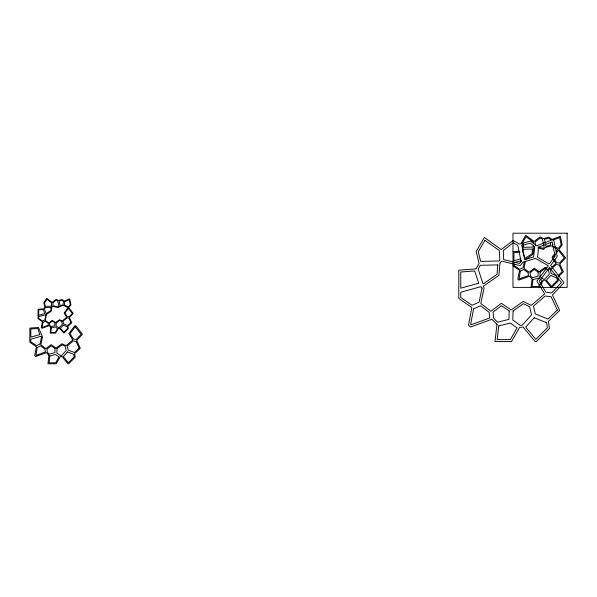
<?xml version="1.0" encoding="UTF-8"?>
<svg xmlns="http://www.w3.org/2000/svg" width="597" height="597" viewBox="0 0 597 597"><rect width="100%" height="100%" fill="white"/><g stroke="black" fill="none" stroke-linecap="round" stroke-linejoin="round"><path stroke-width="0.9" d="M550.673 242.501L550.412 245.061L545.912 246.397L544.471 239.337L548.688 238.196L550.941 239.942M552.352 245.277L552.524 243.583M531.069 287.388L532.061 278.777L529.494 276.239L518.83 280.135L517.823 279.187L519.487 270.366L512.98 265.837M524.42 261.553L523.114 267.68L519.591 269.254L513.95 265.329L513.95 263.59M525.442 261.456L523.965 268.366L529.069 272.247L534.248 268.247L539.166 271.575L545.195 267.322L546.807 268.105M522.36 249.665L523.114 248.292L521.651 242.307L525.77 235.345L534.218 241.412L540.151 236.822L543.337 238.636L548.897 237.128L551.964 239.501L560.352 236.24L562.195 244.874L558.904 249.322L565.575 257.904L559.814 264.113L563.426 271.866L558.411 276.657M539.36 287.388L540.248 285.806M541.143 284.232L543.382 280.284L545.136 280.142L551.135 287.388M555.165 252.979L552.031 257.165L555.904 263.575L551.904 267.008M556.21 251.583L557.777 249.494L551.315 245.807L545.173 247.628L543.688 249.412L537.822 247.994M553.203 257.225L555.247 254.494M556.27 253.128L558.486 250.374L564.292 257.844L559.449 263.076L556.494 262.673L554.613 259.561M551.755 287.388L558.292 280.844L557.785 277.262M534.472 247.18L533.554 248.061L533.017 254.292L525.27 259.702M558.232 275.478L562.247 271.642L559.158 265.008L556.203 264.598L550.315 269.65L551.24 273.613L556.77 275.807M549.233 269.292L550.568 268.15M552.874 240.195L559.635 237.569L561.15 244.651L558.359 248.419L554.755 246.651M521.136 258.71L513.95 260.702L513.95 252.613L520.054 252.143M514.786 262.493L521.472 260.643M512.98 251.71L519.024 251.24M538.054 247.046L543.33 248.322L544.121 247.367L542.472 239.263L540.233 237.994L535.218 241.875L535.375 245.501M533.337 243.546L533.263 241.927L526.069 236.755L522.696 242.464L523.875 247.3L533.151 247.091L533.405 245.166M54.887 322.88L54.782 325.701L50.999 326.641L49.708 325.365L49.484 323.29L52.282 321.126L54.887 322.88M55.043 348.484L54.902 352.7L49.23 354.096L47.297 352.193L46.969 349.088L51.155 345.85L55.043 348.484M56.185 322.887L56.081 325.895L58.551 327.701L59.23 327.641L62.342 324.201L61.707 321.47L59.633 320.455L56.185 322.887M56.999 348.491L56.842 352.991L60.536 355.685L61.543 355.603L66.207 350.461L65.26 346.364L62.155 344.85L56.999 348.491M509.196 310.94L508.905 319.388L497.57 322.179L493.704 318.365L493.04 312.164L501.42 305.686L509.196 310.94M513.099 310.97L512.786 319.962L520.174 325.35L522.196 325.186L531.524 314.903L529.629 306.716L523.42 303.686L513.099 310.97M538.173 272.075L538.024 276.299L532.36 277.695L530.427 275.792L530.099 272.687L534.285 269.448L538.173 272.075M540.128 272.09L539.964 276.59L543.658 279.284L544.673 279.202L549.337 274.053L548.389 269.963L545.285 268.449L540.128 272.09M51.088 307.492L50.812 310.634L46.081 313.664L44.521 308.888L45.208 307.627L51.088 307.492M51.797 306.828L51.439 311L46.26 314.612L45.387 320.402L48.797 322.999L52.26 320.32L55.551 322.544L59.573 319.701L62.275 321.022L66.737 317.201L64.14 312.918L67.991 307.791L63.67 305.321L59.558 306.545L58.573 307.731L52.409 306.239L51.797 306.828M497.831 264.904L497.017 274.299L483.436 283.784L482.869 283.359L478.19 269.06L480.249 265.292L497.831 264.904M499.965 262.904L498.883 275.381L483.391 286.194L484.1 287.963L480.779 303.522L490.988 311.283L501.346 303.283L511.181 309.933L523.233 301.425L531.315 305.373L544.658 293.933L536.904 281.12L548.412 265.777L535.479 258.404L523.188 262.053L520.226 265.613L501.786 261.143L499.965 262.904M532.494 249.061L532.084 253.755L525.009 258.285L522.666 251.136L523.696 249.255L532.494 249.061M63.416 301.403L63.066 304.821L60.058 305.716L59.096 301L61.909 300.239L63.416 301.403M64.707 301.575L64.357 304.97L68.379 307.067L70.237 304.552L69.23 299.813L64.707 301.575M534.725 246.673L533.673 256.904L524.681 259.576L521.8 245.464L530.218 243.18L534.725 246.673M538.591 247.18L537.554 257.337L548.785 263.747L549.568 263.628L555.15 256.091L552.128 241.919L538.591 247.18M50.797 327.357L50.133 333.111L55.678 333.111L58.364 328.365L59.536 328.275L63.961 333.111L68.327 328.746L67.991 326.343L71.759 322.738L69.349 317.559L73.2 313.41L68.737 307.671L70.939 304.701L69.707 298.933L64.103 301.112L62.051 299.522L58.334 300.53L56.208 299.313L52.237 302.38L46.596 298.328L43.842 302.985L44.82 306.985L43.812 308.821L38.044 309.268L38.044 318.708L42.394 321.738L41.283 327.634L41.954 328.268L49.081 325.663L50.797 327.357M51.394 327.88L50.864 332.462L55.297 332.462L57.506 328.551L55.282 326.925L51.394 327.88M48.939 355.178L47.939 363.789L56.23 363.789L60.252 356.685L62.006 356.543L68.006 363.789L68.625 363.789L75.162 357.252L74.655 353.663L80.296 348.267L76.692 340.514L82.446 334.305L75.774 325.723L74.655 325.895L68.901 333.574L72.774 339.977L66.103 345.693L62.066 343.723L56.043 347.976L51.118 344.648L45.939 348.648L40.835 344.775L42.499 336.992L38.484 327.44L29.85 328.119L29.85 342.238L36.365 346.767L34.693 355.588L35.701 356.536L46.365 352.64L48.939 355.178M49.827 355.961L49.036 362.812L55.663 362.812L58.946 357.021L55.64 354.528L49.827 355.961M496.98 324.335L494.98 341.559L511.562 341.559L519.606 327.35L523.121 327.074L535.121 341.559L536.352 341.559L549.434 328.484L548.419 321.305L559.702 310.515L552.486 295.008L563.993 282.59L550.658 265.434L557.24 256.546L553.553 239.27L536.778 245.8L530.643 241.046L519.524 244.061L513.151 240.434L501.286 249.606L484.391 237.472L476.152 251.397L479.078 263.367L476.07 268.866L458.802 270.217L458.802 298.463L471.831 307.522L468.496 325.156L470.511 327.052L491.838 319.268L496.98 324.335M498.756 325.902L497.167 339.611L510.428 339.611L517.054 327.902L510.383 323.044L498.756 325.902M532.957 279.56L532.158 286.411L538.785 286.411L542.098 280.56L538.77 278.127L532.957 279.56M37.223 347.454L35.932 355.416L45.32 351.991L45.014 349.17L40.708 345.894L37.223 347.454M42.969 322.193L42.111 327.514L48.379 325.223L48.178 323.343L45.297 321.156L42.969 322.193M473.555 308.888L470.608 324.469L470.973 324.813L489.741 317.962L489.137 312.328L480.518 305.776L473.555 308.888M520.353 271.053L519.062 279.008L528.442 275.583L528.144 272.769L523.83 269.493L520.353 271.053M45.82 315.261L44.82 319.94L42.462 320.992L38.693 318.373L38.693 316.626L45.394 314.776L45.82 315.261M41.484 337.081L39.984 344.081L36.469 345.656L30.828 341.73L30.828 339.126L40.85 336.35L41.484 337.081M482.07 288.142L479.078 302.149L472.04 305.291L460.757 297.44L460.757 292.231L480.794 286.679L482.07 288.142M46.79 299.276L44.536 303.089L45.327 306.321L51.529 306.179L51.603 302.731L46.79 299.276M484.988 240.3L478.234 251.71L480.6 261.382L499.159 260.971L499.801 260.352L499.376 250.643L484.988 240.3M68.349 308.395L64.931 312.955L67.133 316.597L69.103 316.865L72.341 313.373L68.349 308.395M75.192 326.798L70.073 333.626L73.371 339.074L76.319 339.477L81.17 334.253L75.192 326.798M549.494 267.583L539.255 281.239L545.845 292.127L551.747 292.94L561.434 282.478L549.494 267.583M58.857 306.365L58.327 307.007L53.036 305.724L52.902 302.694L56.26 300.097L57.752 300.948L58.857 306.365M521.091 261.523L519.509 263.434L503.674 259.598L503.278 250.531L513.316 242.77L517.786 245.322L521.091 261.523M63.237 325.164L60.401 328.29L63.782 332.372L67.64 328.514L67.401 326.813L63.237 325.164M67.543 351.894L63.297 356.573L68.356 362.678L74.132 356.902L73.774 354.357L67.543 351.894M550.673 275.486L546.427 280.172L551.479 286.276L557.255 280.5L556.897 277.956L550.673 275.486M534.196 317.768L525.703 327.126L535.815 339.342L547.367 327.79L546.651 322.701L534.196 317.768M70.976 322.589L67.842 325.581L63.618 323.91L62.998 321.261L66.939 317.88L68.909 318.156L70.976 322.589M79.117 348.044L74.438 352.521L68.11 350.021L67.192 346.051L73.08 340.999L76.028 341.409L79.117 348.044M557.344 310.074L547.979 319.029L535.322 314.015L533.479 306.082L545.262 295.985L551.165 296.799L557.344 310.074M44.693 313.612L38.693 315.276L38.693 309.873L43.35 309.507L44.693 313.612M39.805 334.611L30.828 337.104L30.828 329.014L37.798 328.477L39.805 334.611M478.719 283.209L460.757 288.187L460.757 272.016L474.697 270.934L478.719 283.209M567.15 233.211L512.98 233.211L512.98 287.388L567.15 287.388L567.15 233.211"/></g></svg>
